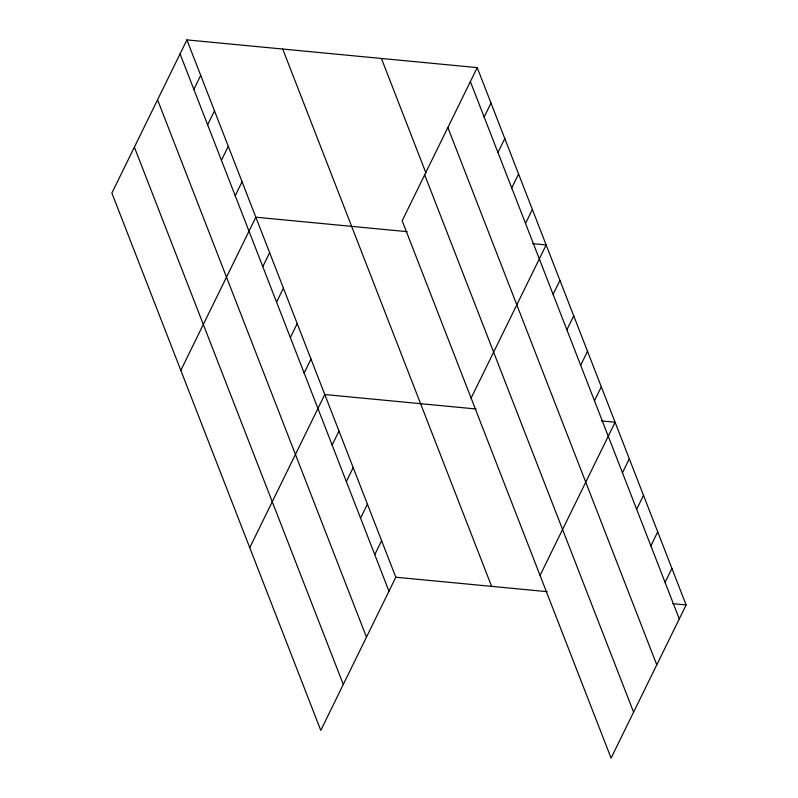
<?xml version="1.0" encoding="UTF-8"?>
<svg xmlns="http://www.w3.org/2000/svg" width="798" height="798" viewBox="0 0 798 798"><rect width="100%" height="100%" fill="white"/><g stroke="black" fill="none" stroke-linecap="round" stroke-linejoin="round"><path stroke-width="1.2" d="M186.912 39.9L111.88 193.056L320.786 730.389L395.818 577.223L186.912 39.9L477.214 67.611L686.12 604.944L611.088 758.1L402.182 220.777L477.214 67.611M193.854 89.336L200.697 75.361M207.64 124.797L214.482 110.822M221.425 160.268L228.268 146.293M235.211 195.729L242.063 181.754M180.817 370.382L255.849 217.216L407.17 231.659M262.791 266.652L269.634 252.677M276.577 302.123L283.42 288.148M290.362 337.584L297.215 323.609M304.158 373.045L311.001 359.07M249.754 547.697L324.786 394.531L476.107 408.985M484.157 117.047L490.999 103.082M332.148 445.045L338.99 431.07M497.942 152.518L504.795 138.543M346.352 481.583L353.195 467.608M511.737 187.979L518.58 174.004M360.556 518.121L367.409 504.146M525.523 223.44L532.366 209.465M374.761 554.66L381.614 540.685M471.119 398.092L546.151 244.936L532.645 243.639M553.094 294.372L559.947 280.397M566.889 329.833L573.732 315.858M580.675 365.294L587.518 351.32M594.46 400.756L601.303 386.791M540.066 575.408L615.098 422.252L601.582 420.955M622.46 472.765L629.303 458.79M636.664 509.304L643.507 495.329M650.869 545.842L657.712 531.867M665.073 582.38L671.916 568.405M395.818 577.223L547.139 591.667M672.614 603.647L686.12 604.944M470.371 81.586L679.278 618.909M447.868 127.52L656.774 664.844M381.414 58.473L425.893 172.867M424.686 174.842L633.592 712.165M282.711 49.047L491.618 586.37M180.059 53.875L388.965 591.198M157.565 99.81L366.472 637.133M134.373 147.131L343.29 684.455"/></g></svg>
